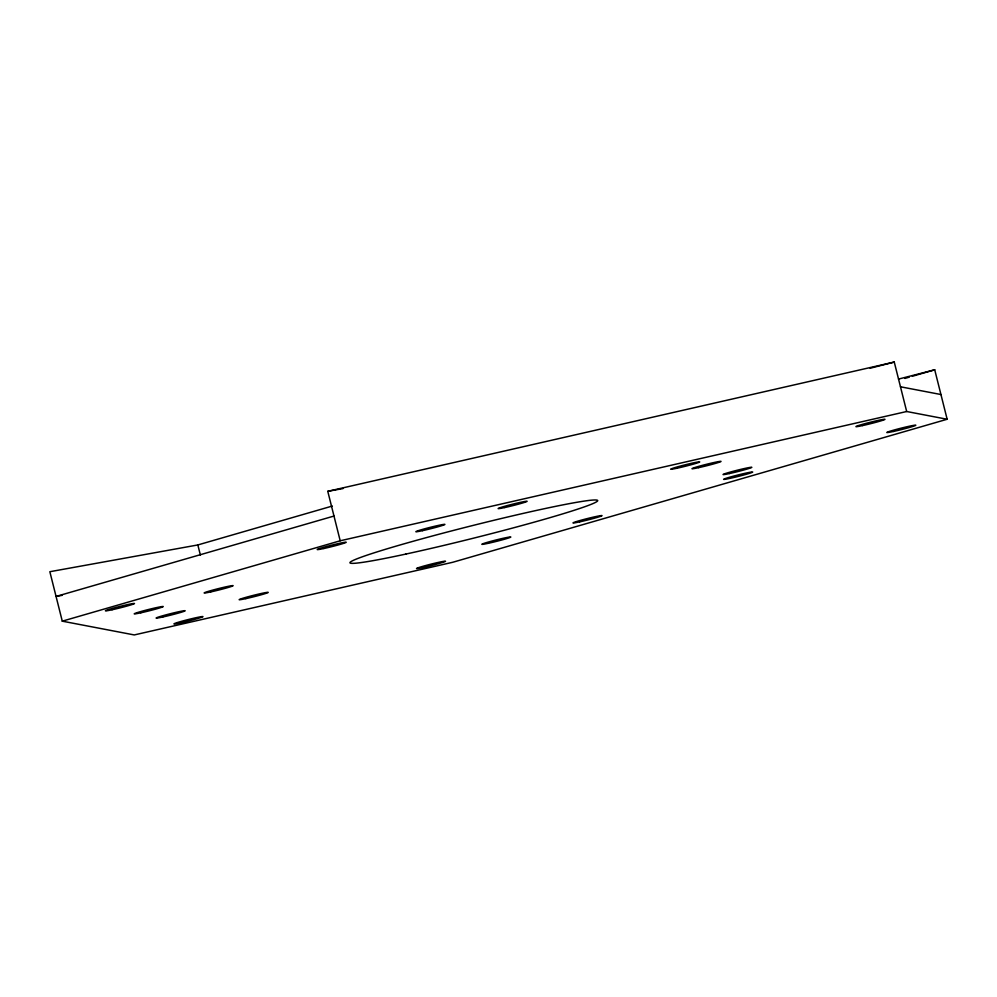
<?xml version="1.0" encoding="UTF-8"?>
<svg xmlns="http://www.w3.org/2000/svg" width="997" height="997" viewBox="0 0 997 997"><rect width="100%" height="100%" fill="white"/><g stroke="black" fill="none" stroke-linecap="round" stroke-linejoin="round"><path stroke-width="1.5" d="M898.521 379.084L934.725 369.8L947.15 419.251L452.663 562.296L134.259 634.939L62.275 621.168L49.85 571.717L197.842 544.948L332.325 506.04M333.995 516.047L56.056 596.443L62.163 595.334M62.275 621.168L340.201 540.785L906.684 411.512L947.15 419.251M904.852 378.436L909.326 377.14M912.317 376.28L934.725 369.8M870.119 368.254L894.259 362.061L906.684 411.512M340.201 540.785L327.776 491.322L894.259 362.061M327.776 491.322L343.03 488.567M900.478 386.786L940.944 394.525M197.842 544.948L200.397 555.13M112.1 609.753A14.893 0.723 -14.1 0 0 134.445 603.571A14.893 0.723 -14.1 0 0 113.533 608.095A14.893 0.723 -14.1 0 0 112.1 609.753M210.753 591.906A14.893 0.723 -14.1 0 0 233.099 585.725A14.893 0.723 -14.1 0 0 212.199 590.249A14.893 0.723 -14.1 0 0 210.753 591.906M422.516 530.653A14.893 0.723 -14.1 0 0 444.861 524.472A14.893 0.723 -14.1 0 0 423.949 528.996A14.893 0.723 -14.1 0 0 422.516 530.653M323.851 548.5A14.893 0.723 -14.1 0 0 346.196 542.318A14.893 0.723 -14.1 0 0 325.296 546.842A14.893 0.723 -14.1 0 0 323.851 548.5M729.468 473.538A14.893 0.723 -14.1 0 0 751.825 467.356A14.893 0.723 -14.1 0 0 730.913 471.893A14.893 0.723 -14.1 0 0 729.468 473.538M893.412 431.464A14.893 0.723 -14.1 0 0 915.769 425.283A14.893 0.723 -14.1 0 0 894.857 429.807A14.893 0.723 -14.1 0 0 893.412 431.464M698.648 467.643A14.893 0.723 -14.1 0 0 720.993 461.461A14.893 0.723 -14.1 0 0 700.081 465.985A14.893 0.723 -14.1 0 0 698.648 467.643M862.592 425.569A14.893 0.723 -14.1 0 0 884.937 419.388A14.893 0.723 -14.1 0 0 864.025 423.912A14.893 0.723 -14.1 0 0 862.592 425.569M180.557 622.851A14.893 0.723 -14.1 0 0 202.914 616.669A14.893 0.723 -14.1 0 0 182.002 621.193A14.893 0.723 -14.1 0 0 180.557 622.851M245.848 598.624A14.893 0.723 -14.1 0 0 268.193 592.442A14.893 0.723 -14.1 0 0 247.281 596.966A14.893 0.723 -14.1 0 0 245.848 598.624M488.43 543.265A14.893 0.723 -14.1 0 0 510.776 537.084A14.893 0.723 -14.1 0 0 489.876 541.608A14.893 0.723 -14.1 0 0 488.43 543.265M423.139 567.492A14.893 0.723 -14.1 0 0 445.497 561.311A14.893 0.723 -14.1 0 0 424.585 565.835A14.893 0.723 -14.1 0 0 423.139 567.492M140.851 612.794A14.893 0.723 -14.1 0 0 163.209 606.612A14.893 0.723 -14.1 0 0 142.297 611.136A14.893 0.723 -14.1 0 0 140.851 612.794M405.904 554.058A127.641 6.231 -14.1 0 0 597.477 501.067A127.641 6.231 -14.1 0 0 418.242 539.851A127.641 6.231 -14.1 0 0 405.904 554.058M677.324 468.154A14.893 0.723 -14.1 0 0 699.67 461.972A14.893 0.723 -14.1 0 0 678.758 466.496A14.893 0.723 -14.1 0 0 677.324 468.154M504.744 507.535A14.893 0.723 -14.1 0 0 527.089 501.354A14.893 0.723 -14.1 0 0 506.189 505.878A14.893 0.723 -14.1 0 0 504.744 507.535M162.785 616.993A14.893 0.723 -14.1 0 0 185.13 610.812A14.893 0.723 -14.1 0 0 164.218 615.336A14.893 0.723 -14.1 0 0 162.785 616.993M730.303 478.286A14.893 0.723 -14.1 0 0 752.648 472.104A14.893 0.723 -14.1 0 0 731.736 476.628A14.893 0.723 -14.1 0 0 730.303 478.286M579.656 521.867A14.893 0.723 -14.1 0 0 602.001 515.686A14.893 0.723 -14.1 0 0 581.089 520.21A14.893 0.723 -14.1 0 0 579.656 521.867"/></g></svg>
